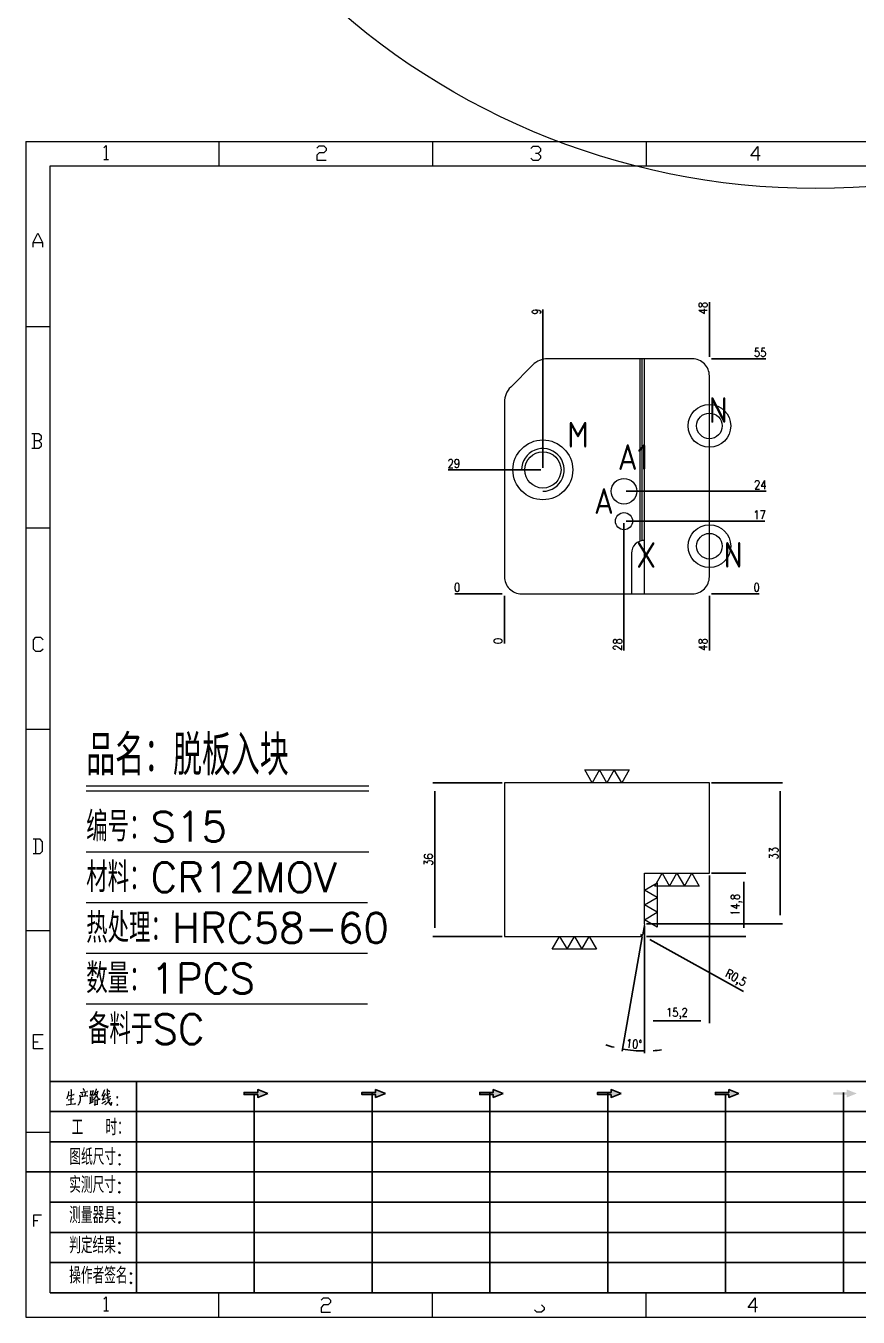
# Model space of a CAD drawing. Header units: millimetres. Extents: x 88508 to 142116, y -5268 to 20283.
# Drawn here: x 105254.1 to 105449, y 3909.3 to 4211.6 of the extents above; entities that cross this region are included whole.
import ezdxf
from ezdxf.enums import TextEntityAlignment as Align

# ---------------------------------------------------------------- set-up
doc = ezdxf.new("R2010")
doc.units = ezdxf.units.MM
doc.linetypes.add('HIDDEN', pattern=[0])
for name, color, linetype in [('DIM', 4, 'Continuous'), ('PS_P', 2, 'Continuous'), ('TEXT', 4, 'Continuous')]:
    doc.layers.add(name, color=color, linetype=linetype)
doc.styles.add('chinesef_fs', font='simplex.shx', dxfattribs={"bigfont": 'gbcbig.shx'})
doc.styles.add('gbenor', font='gbenor.shx', dxfattribs={"bigfont": 'gbcbig.shx'})
doc.styles.add('GBENOR_', font='gbenor.shx', dxfattribs={"bigfont": 'gbcbig'})
doc.styles.get("Standard").update_dxf_attribs({"font": 'txt.shx', "width": 0.85, "bigfont": 'ctxt.shx'})
doc.styles.add('TXT', font='txt.shx', dxfattribs={"width": 0.8, "bigfont": 'ctxt.shx'})
doc.dimstyles.new('T-2-WX', dxfattribs={"dimtxt": 2, "dimasz": 2, "dimexe": 0.5, "dimexo": 0.5, "dimgap": 0.5, "dimtad": 1, "dimtxsty": 'Standard', "dimblk": 'OPEN30', "dimcen": 0, "dimazin": 3, "dimtfac": 1, "dimtmove": 0, "dimatfit": 3, "dimldrblk": 'OPEN30', "dimlwd": -1, "dimlwe": -1})

# ---------------------------------------------------------------- blocks, each defined once
blk = doc.blocks.new('U40')
for points in [[(351.8, 337.7), (351.8, 333.2), (367, 339.3), (351.8, 345.3), (351.8, 340.8), (331.2, 340.8), (331.2, 337.7)], [(545.7, 339.3), (530.6, 345.3), (530.6, 340.8), (509.9, 340.8), (509.9, 337.7), (530.6, 337.7), (530.6, 333.2)], [(724.5, 339.3), (709.3, 345.3), (709.3, 340.8), (688.7, 340.8), (688.7, 337.7), (709.3, 337.7), (709.3, 333.2)], [(903.3, 339.3), (888.1, 345.3), (888.1, 340.8), (867.5, 340.8), (867.5, 337.7), (888.1, 337.7), (888.1, 333.2)], [(1082.1, 339.3), (1066.9, 345.3), (1066.9, 340.8), (1046.3, 340.8), (1046.3, 337.7), (1066.9, 337.7), (1066.9, 333.2)], [(1245.7, 337.7), (1245.7, 333.2), (1260.9, 339.3), (1245.7, 345.3), (1245.7, 340.8), (1225.1, 340.8), (1225.1, 337.7)]]:
    blk.add_hatch(color=3).paths.add_polyline_path(points)
at = {"color": 254, "lineweight": 18}
for p, q in [((0, 1783.5), (0, 0)), ((0, 1783.5), (2530.2, 1783.5)), ((941.1, 1783.5), (941.1, 1746.5)), ((37, 37), (37, 1746.5)), ((37, 1746.5), (2493.2, 1746.5)), ((0, 1502.7), (37, 1502.7)), ((0, 1197.2), (37, 1197.2)), ((0, 891.7), (37, 891.7)), ((0, 586.3), (37, 586.3)), ((0, 280.8), (37, 280.8)), ((37, 37), (2493.2, 37)), ((941.1, 0), (941.1, 37)), ((0, 0), (2530.2, 0))]:
    blk.add_line(p, q, dxfattribs=at)
at = {"color": 254, "linetype": 'Continuous', "lineweight": 18}
for p, q in [((293.1, 1783.5), (293.1, 1746.5)), ((617.1, 1783.5), (617.1, 1746.5)), ((293.1, 0), (293.1, 37)), ((617.1, 0), (617.1, 37))]:
    blk.add_line(p, q, dxfattribs=at)
for p, q in [((38, 357.6), (1598.2, 357.6)), ((38, 311.8), (1598.2, 311.8)), ((37.1, 266), (1598.2, 266)), ((0.1, 220.2), (1598.2, 220.2)), ((37.1, 174.4), (1598.2, 174.4)), ((37.1, 128.6), (1598.2, 128.6)), ((37.1, 82.8), (1598.2, 82.8))]:
    blk.add_line(p, q)
at = {"color": 254}
for p, q in [((167.8, 37), (167.8, 357.6)), ((346.7, 37), (346.7, 337.9)), ((525.5, 37), (525.5, 340.8)), ((704.3, 37), (704.3, 340.8)), ((883.1, 37), (883.1, 340.8)), ((1061.9, 37), (1061.9, 337.7)), ((1240.6, 37), (1240.6, 340.8)), ((1598.2, 37), (38, 37))]:
    blk.add_line(p, q, dxfattribs=at)
at = {"color": 92, "lineweight": 18}
for points in [[(118.3, 1773.7), (121.9, 1777.3), (121.9, 1755.8)], [(441.4, 1773.1), (445, 1776.7), (452.2, 1776.7), (455.8, 1773.1), (455.8, 1769.5), (452.2, 1765.9), (445, 1765.9), (441.4, 1762.3), (441.4, 1755.1), (455.8, 1755.1)], [(766.4, 1772.4), (770, 1776), (777.2, 1776), (780.8, 1772.4), (780.8, 1768.8), (777.2, 1765.2), (773.6, 1765.2)], [(777.2, 1765.2), (780.8, 1761.6), (780.8, 1758), (777.2, 1754.4), (770, 1754.4), (766.4, 1758)], [(1114.4, 1761.4), (1100, 1761.4), (1110.8, 1775.8), (1110.8, 1754.2)], [(118.3, 1755.8), (125.5, 1755.8)], [(11.1, 1622.8), (11.1, 1630), (18.3, 1644.4), (25.5, 1630), (25.5, 1622.8)], [(11.1, 1630), (25.5, 1630)], [(20, 1329), (23.6, 1332.6), (23.6, 1336.2), (20, 1339.8), (9.2, 1339.8)], [(12.8, 1339.8), (12.8, 1318.2)], [(9.2, 1318.2), (20, 1318.2), (23.6, 1321.8), (23.6, 1325.4), (20, 1329), (12.8, 1329)], [(26.1, 1013.2), (22.5, 1009.6), (15.3, 1009.6), (11.7, 1013.2), (11.7, 1027.6), (15.3, 1031.2), (22.5, 1031.2), (26.1, 1027.6)], [(11, 703.2), (21.8, 703.2), (25.4, 706.8), (25.4, 721.2), (21.8, 724.8), (11, 724.8)], [(14.6, 724.8), (14.6, 703.2)], [(26.1, 407), (11.7, 407), (11.7, 428.6), (26.1, 428.6)], [(11.7, 417.8), (18.9, 417.8)], [(12.3, 137.7), (12.3, 155), (23.8, 155)], [(12.3, 146.4), (18.1, 146.4)], [(118.3, 27.4), (121.9, 31), (121.9, 9.4)], [(447.9, 25.7), (451.5, 29.3), (458.7, 29.3), (462.3, 25.7), (462.3, 22.1), (458.7, 18.5), (451.5, 18.5), (447.9, 14.9), (447.9, 7.7), (462.3, 7.7)], [(1110.3, 14.9), (1095.9, 14.9), (1106.7, 29.3), (1106.7, 7.7)], [(118.3, 9.4), (125.5, 9.4)], [(782.7, 18.5), (786.3, 14.9), (786.3, 11.3), (782.7, 7.7), (775.5, 7.7), (771.9, 11.3)]]:
    blk.add_lwpolyline(points, dxfattribs=at)
at = {"color": 92, "lineweight": 0}
for points in [[(65, 342.2), (64.8, 341), (64.1, 337.9), (63.6, 335.7), (62.8, 333.5), (62.1, 331.4)], [(63.8, 335.9), (73.4, 337.5), (73.1, 337.7), (72.5, 337.3)], [(68.4, 345.9), (68.7, 344.4), (68.1, 322.9)], [(82.6, 335.1), (82.6, 331.8), (82.3, 329), (81.9, 326.8), (81.2, 324.9), (80.3, 323.1), (79.6, 321.9), (78.8, 320.9)], [(93.3, 335.5), (94.1, 335.7), (94.3, 335.5), (82.6, 334.3), (82.6, 335.1), (82.2, 336.9)], [(82.6, 340.8), (93.7, 342.2), (93.3, 342.4), (92.4, 342)], [(86.1, 336.1), (86, 337.5), (85.3, 339.8)], [(86.7, 346.7), (87.9, 344.6), (88.3, 343)], [(90.3, 341), (90.4, 339.6), (89.1, 335.3)], [(97.2, 334.3), (97.5, 333.5), (97.7, 324.7)], [(97.8, 344), (98.1, 342.6), (98.1, 340.8), (98.1, 337.9), (98.1, 336.3), (98.2, 337.7), (102.1, 338.3), (101.8, 338.3), (102.1, 343.6), (102.1, 343.2), (102.1, 342.8), (98.2, 342.2)], [(100.2, 337.9), (100.1, 325.9)], [(100.2, 332.6), (102.4, 333.1)], [(105.5, 341.2), (105.9, 341), (109.6, 341.8), (109.3, 342.6), (108.5, 339.6), (107.6, 337.3), (106.9, 335.9), (105.9, 334.3), (104.3, 332), (103.1, 330.4), (101.9, 329.4)], [(106.6, 346.5), (106.5, 345.2), (105.1, 341.2), (104.2, 338.9), (103.1, 336.3), (102.6, 335.5)], [(104.9, 339.1), (105.3, 338.7), (107, 335.7), (108.6, 333.3), (109.9, 331.2), (110.3, 330.8), (112.6, 330.8), (110.2, 331.2), (109, 332.6)], [(119.3, 344.8), (119.1, 343.8), (116.8, 338.5), (115.4, 335.5), (119.3, 336.3)], [(120.3, 339.4), (118.1, 333.5), (116.4, 330), (116.1, 329.8), (120.5, 331.4)], [(121.4, 332.2), (128.8, 335.1)], [(121.7, 336.7), (127.7, 339.6)], [(123.4, 346.5), (123.5, 345.4), (123.5, 340.8), (123.8, 337.3), (124, 335.3), (124.2, 333.1), (124.5, 331), (124.8, 329), (125.2, 327.4), (125.9, 325.7), (126.9, 323.9), (127.9, 322.7), (128.9, 321.7), (129.6, 321.3), (129.9, 326.1), (129.4, 321.5)], [(127.7, 341.6), (127.2, 342.4), (125.7, 344.2)], [(61.4, 322.3), (68.2, 322.9), (75.3, 323.7), (74.9, 323.9), (73.8, 323.5)], [(64.5, 329.6), (64.8, 329.6), (65.1, 329.6), (72.5, 331), (71.9, 331), (70.9, 330.8)], [(96.5, 323.9), (102.8, 327.2)], [(104.2, 330), (104.5, 329), (104.5, 321.1), (104.3, 322.1), (104.5, 322.7), (109.2, 323.1), (108.6, 323.1), (109, 329.2), (109, 330), (109.3, 329.4), (108.6, 329.4), (104.6, 328.8)], [(115.3, 324.3), (121.5, 328.2)], [(128.2, 332.4), (128.1, 331.6), (126.9, 329.6), (125.8, 328), (124.5, 326.3), (123, 324.7), (121.4, 323.3), (120.1, 322.3)]]:
    blk.add_lwpolyline(points, dxfattribs=at)
for points in [[(138.7, 332.4), (139.4, 333.5), (138.7, 334.5), (138, 333.5)], [(138.7, 320.9), (139.4, 321.9), (138.7, 322.9), (138, 321.9)]]:
    blk.add_lwpolyline(points, close=True, dxfattribs=at)
for points in [[(367, 339.3), (351.8, 345.3), (351.8, 340.8), (331.2, 340.8), (331.2, 337.7), (351.8, 337.7), (351.8, 333.2), (367, 339.3)], [(545.7, 339.3), (530.6, 345.3), (530.6, 340.8), (509.9, 340.8), (509.9, 337.7), (530.6, 337.7), (530.6, 333.2), (545.7, 339.3)], [(724.5, 339.3), (709.3, 345.3), (709.3, 340.8), (688.7, 340.8), (688.7, 337.7), (709.3, 337.7), (709.3, 333.2), (724.5, 339.3)], [(903.3, 339.3), (888.1, 345.3), (888.1, 340.8), (867.5, 340.8), (867.5, 337.7), (888.1, 337.7), (888.1, 333.2), (903.3, 339.3)], [(1082.1, 339.3), (1066.9, 345.3), (1066.9, 340.8), (1046.3, 340.8), (1046.3, 337.7), (1066.9, 337.7), (1066.9, 333.2), (1082.1, 339.3)]]:
    blk.add_lwpolyline(points)
at = {"color": 3, "style": 'chinesef_fs'}
for s, p in [('工  时：', (69.5, 275.7)), ('图纸尺寸:', (66.2, 230.9)), ('实测尺寸:', (65.9, 188.4)), ('测量器具:', (65.9, 142.6)), ('判定结果:', (65.9, 96.8)), ('操作者签名:', (65.9, 51))]:
    blk.add_text(s, height=24.57, dxfattribs=at).set_placement(p)
at = {"lineweight": 18, "style": 'GBENOR_'}
blk.add_attdef('文档路径', (2126, 386.9), '', height=17.8, dxfattribs=at)
at = {"lineweight": 20, "style": 'TXT'}
for tag, height, p in [('18-**-**', 16.3, (1866.6, 256.2)), ('客户名称', 16.1, (1741.1, 134, 0)), ('料厚:', 16.1, (1741.3, 93.2, 0))]:
    blk.add_attdef(tag, text='', height=height, dxfattribs=at).set_placement(p, align=Align.MIDDLE)
for tag, p, height in [('88888', (1850.9, 207.5), 14.9), ('材质:', (1691.2, 168, 0), 16.1), ('核准', (1869.4, 127.5, 0), 16.1), ('设计', (1868.8, 88.3, 0), 16.1), ('绘图', (1868.2, 49.1, 0), 16.1)]:
    blk.add_attdef(tag, p, '', height=height, dxfattribs=at)
for tag, p, height, width in [('3', (2234.7, 206.9), 15.8, 0.7), ('4', (2234.7, 167.4), 15.8, 0.7), ('核准日期', (2041.1, 124.2, 0), 16.1, 0.68), ('设计日期', (2041.1, 84.5, 0), 16.1, 0.68), ('1', (2251.9, 85.9), 14.6, 0.7), ('绘图日期', (2040.9, 46.4, 0), 16.1, 0.68), ('2', (2235, 49.2), 14.6, 0.7)]:
    blk.add_attdef(tag, p, '', height=height, dxfattribs=dict(at, width=width))
blk = doc.blocks.new('*D9152')
at = {"layer": 'Defpoints', "color": 0}
for p in [(105366.19, 4078.63), (105414.19, 4078.63), (105424.19, 4078.63)]:
    blk.add_point(p, dxfattribs=at)
at = {"layer": 'DIM', "color": 0}
blk.add_line((105414.69, 4078.63), (105425.82, 4078.63), dxfattribs=at)
at = {"layer": 'DIM', "color": 0, "lineweight": 5, "insert": (105425.26, 4080.13), "char_height": 2, "attachment_point": 5}
blk.add_mtext('0', dxfattribs=at)
blk = doc.blocks.new('_Open30')
blk = doc.blocks.new('*D9153')
at = {"layer": 'Defpoints', "color": 0}
for p in [(105394.19, 4095.63), (105424.19, 4095.63), (105366.19, 4078.63)]:
    blk.add_point(p, dxfattribs=at)
at = {"layer": 'DIM', "color": 0}
for p, q in [((105394.69, 4095.63), (105416.19, 4095.63)), ((105416.19, 4095.63), (105420.19, 4095.63)), ((105420.19, 4095.63), (105427.2, 4095.63))]:
    blk.add_line(p, q, dxfattribs=at)
at = {"layer": 'DIM', "color": 0, "lineweight": 5, "insert": (105425.94, 4097.13), "char_height": 2, "attachment_point": 5}
blk.add_mtext('17', dxfattribs=at)
blk = doc.blocks.new('*D9154')
at = {"layer": 'Defpoints', "color": 0}
for p in [(105394.19, 4102.63), (105424.19, 4102.63), (105366.19, 4078.63)]:
    blk.add_point(p, dxfattribs=at)
at = {"layer": 'DIM', "color": 0}
for p, q in [((105394.69, 4102.63), (105416.19, 4102.63)), ((105416.19, 4102.63), (105420.19, 4102.63)), ((105420.19, 4102.63), (105427.52, 4102.63))]:
    blk.add_line(p, q, dxfattribs=at)
at = {"layer": 'DIM', "color": 0, "lineweight": 5, "insert": (105426.11, 4104.13), "char_height": 2, "attachment_point": 5}
blk.add_mtext('24', dxfattribs=at)
blk = doc.blocks.new('*D9155')
at = {"layer": 'Defpoints', "color": 0}
for p in [(105414.19, 4133.63), (105424.19, 4133.63), (105366.19, 4078.63)]:
    blk.add_point(p, dxfattribs=at)
at = {"layer": 'DIM', "color": 0}
for p, q in [((105414.69, 4133.63), (105418.19, 4133.63)), ((105418.19, 4133.63), (105420.19, 4133.63)), ((105420.19, 4133.63), (105427.44, 4133.63))]:
    blk.add_line(p, q, dxfattribs=at)
at = {"layer": 'DIM', "color": 0, "lineweight": 5, "insert": (105426.07, 4135.13), "char_height": 2, "attachment_point": 5}
blk.add_mtext('55', dxfattribs=at)
blk = doc.blocks.new('*D9156')
at = {"layer": 'Defpoints', "color": 0}
for p in [(105356.19, 4078.63), (105366.19, 4078.63), (105366.19, 4078.63)]:
    blk.add_point(p, dxfattribs=at)
at = {"layer": 'DIM', "color": 0}
blk.add_line((105365.69, 4078.63), (105354.56, 4078.63), dxfattribs=at)
at = {"layer": 'DIM', "color": 0, "lineweight": 5, "insert": (105355.12, 4080.13), "char_height": 2, "attachment_point": 5}
blk.add_mtext('0', dxfattribs=at)
blk = doc.blocks.new('*D9157')
at = {"layer": 'Defpoints', "color": 0}
for p in [(105356.19, 4107.63), (105375.19, 4107.63), (105366.19, 4078.63)]:
    blk.add_point(p, dxfattribs=at)
at = {"layer": 'DIM', "color": 0}
for p, q in [((105360.19, 4107.63), (105353.02, 4107.63)), ((105364.19, 4107.63), (105360.19, 4107.63)), ((105374.69, 4107.63), (105364.19, 4107.63))]:
    blk.add_line(p, q, dxfattribs=at)
at = {"layer": 'DIM', "color": 0, "lineweight": 5, "insert": (105354.35, 4109.13), "char_height": 2, "attachment_point": 5}
blk.add_mtext('29', dxfattribs=at)
blk = doc.blocks.new('*D9158')
at = {"layer": 'Defpoints', "color": 0}
for p in [(105366.19, 4078.63), (105414.19, 4078.63), (105414.19, 4068.63)]:
    blk.add_point(p, dxfattribs=at)
at = {"layer": 'DIM', "color": 0}
for p, q in [((105414.19, 4078.13), (105414.19, 4074.63)), ((105414.19, 4074.63), (105414.19, 4072.63)), ((105414.19, 4072.63), (105414.19, 4065.38))]:
    blk.add_line(p, q, dxfattribs=at)
at = {"layer": 'DIM', "color": 0, "lineweight": 5, "insert": (105412.69, 4066.75), "char_height": 2, "attachment_point": 5, "rotation": 90}
blk.add_mtext('48', dxfattribs=at)
blk = doc.blocks.new('*D9159')
at = {"layer": 'Defpoints', "color": 0}
for p in [(105394.19, 4095.63), (105366.19, 4078.63), (105394.19, 4068.63)]:
    blk.add_point(p, dxfattribs=at)
at = {"layer": 'DIM', "color": 0}
for p, q in [((105394.19, 4095.13), (105394.19, 4076.63)), ((105394.19, 4076.63), (105394.19, 4072.63)), ((105394.19, 4072.63), (105394.19, 4065.38))]:
    blk.add_line(p, q, dxfattribs=at)
at = {"layer": 'DIM', "color": 0, "lineweight": 5, "insert": (105392.69, 4066.75), "char_height": 2, "attachment_point": 5, "rotation": 90}
blk.add_mtext('28', dxfattribs=at)
blk = doc.blocks.new('*D9160')
at = {"layer": 'Defpoints', "color": 0}
for p in [(105366.19, 4078.63), (105366.19, 4078.63), (105366.19, 4068.63)]:
    blk.add_point(p, dxfattribs=at)
at = {"layer": 'DIM', "color": 0}
blk.add_line((105366.19, 4078.13), (105366.19, 4067), dxfattribs=at)
at = {"layer": 'DIM', "color": 0, "lineweight": 5, "insert": (105364.69, 4067.56), "char_height": 2, "attachment_point": 5, "rotation": 90}
blk.add_mtext('0', dxfattribs=at)
blk = doc.blocks.new('*D9161')
at = {"layer": 'Defpoints', "color": 0}
for p in [(105414.19, 4143.63), (105414.19, 4133.63), (105366.19, 4078.63)]:
    blk.add_point(p, dxfattribs=at)
at = {"layer": 'DIM', "color": 0}
for p, q in [((105414.19, 4139.63), (105414.19, 4146.88)), ((105414.19, 4137.63), (105414.19, 4139.63)), ((105414.19, 4134.13), (105414.19, 4137.63))]:
    blk.add_line(p, q, dxfattribs=at)
at = {"layer": 'DIM', "color": 0, "lineweight": 5, "insert": (105412.69, 4145.51), "char_height": 2, "attachment_point": 5, "rotation": 90}
blk.add_mtext('48', dxfattribs=at)
blk = doc.blocks.new('*D9162')
at = {"layer": 'Defpoints', "color": 0}
for p in [(105375.19, 4143.63), (105375.19, 4107.63), (105366.19, 4078.63)]:
    blk.add_point(p, dxfattribs=at)
at = {"layer": 'DIM', "color": 0}
for p, q in [((105375.19, 4139.63), (105375.19, 4145.18)), ((105375.19, 4135.63), (105375.19, 4139.63)), ((105375.19, 4108.13), (105375.19, 4135.63))]:
    blk.add_line(p, q, dxfattribs=at)
at = {"layer": 'DIM', "color": 0, "lineweight": 5, "insert": (105373.69, 4144.66), "char_height": 2, "attachment_point": 5, "rotation": 90}
blk.add_mtext('9', dxfattribs=at)
blk = doc.blocks.new('*D9174')
at = {"layer": 'Defpoints', "color": 0}
for p in [(105349.9, 4034.41), (105366.19, 4034.41), (105366.19, 3998.41)]:
    blk.add_point(p, dxfattribs=at)
at = {"layer": 'DIM', "color": 0}
for p, q in [((105365.69, 4034.41), (105349.4, 4034.41)), ((105349.9, 4000.41), (105349.9, 4032.41)), ((105365.69, 3998.41), (105349.4, 3998.41))]:
    blk.add_line(p, q, dxfattribs=at)
at = {"layer": 'DIM', "color": 0, "lineweight": 5, "insert": (105348.4, 4016.41), "char_height": 2, "attachment_point": 5, "rotation": 90}
blk.add_mtext('36', dxfattribs=at)
blk = doc.blocks.new('*D9175')
at = {"layer": 'Defpoints', "color": 0}
for p in [(105414.19, 4013.21), (105422.24, 4013.21), (105398.99, 3998.41)]:
    blk.add_point(p, dxfattribs=at)
at = {"layer": 'DIM', "color": 0}
for p, q in [((105414.69, 4013.21), (105422.74, 4013.21)), ((105422.24, 4000.41), (105422.24, 4011.21)), ((105399.49, 3998.41), (105422.74, 3998.41))]:
    blk.add_line(p, q, dxfattribs=at)
at = {"layer": 'DIM', "color": 0, "lineweight": 5, "insert": (105420.55, 4005.81), "char_height": 2, "attachment_point": 5, "rotation": 90}
blk.add_mtext('14,8', dxfattribs=at)
blk = doc.blocks.new('*D9176')
at = {"layer": 'Defpoints', "color": 0}
for p in [(105414.19, 4013.21), (105398.99, 3998.41), (105414.19, 3978.65)]:
    blk.add_point(p, dxfattribs=at)
at = {"layer": 'DIM', "color": 0}
for p, q in [((105414.19, 4012.71), (105414.19, 3978.15)), ((105398.99, 3997.91), (105398.99, 3978.15)), ((105400.99, 3978.65), (105412.19, 3978.65))]:
    blk.add_line(p, q, dxfattribs=at)
at = {"layer": 'DIM', "color": 0, "lineweight": 5, "insert": (105406.59, 3980.34), "char_height": 2, "attachment_point": 5}
blk.add_mtext('15,2', dxfattribs=at)
blk = doc.blocks.new('*D9945')
at = {"layer": 'Defpoints', "color": 0}
for p in [(105398.04, 3998.91), (105398.48, 3998.66)]:
    blk.add_point(p, dxfattribs=at)
at = {"layer": 'DIM', "color": 0}
for p, q in [((105398.04, 3998.91), (105398.48, 3998.66)), ((105400.23, 3997.69), (105422.17, 3985.53))]:
    blk.add_line(p, q, dxfattribs=at)
at = {"layer": 'DIM', "color": 0, "lineweight": 5, "insert": (105420.29, 3988.5), "char_height": 2, "attachment_point": 5, "rotation": 330.9978}
blk.add_mtext('R0,5', dxfattribs=at)
blk = doc.blocks.new('*D9946')
at = {"layer": 'Defpoints', "color": 0}
for p in [(105398.99, 4013.21), (105398.99, 4001.41), (105398.99, 4001.41), (105398.53, 3998.82), (105395.53, 3971.81)]:
    blk.add_point(p, dxfattribs=at)
at = {"layer": 'DIM', "color": 0}
for p, q in [((105398.99, 4000.91), (105398.99, 3971.11)), ((105398.45, 3998.33), (105393.73, 3971.57))]:
    blk.add_line(p, q, dxfattribs=at)
for start, end in [(252.3075, 256.1537), (260, 270), (273.8463, 277.6925)]:
    blk.add_arc((105398.99, 4001.41), 29.8, start, end, dxfattribs=at)
at = {"layer": 'DIM', "color": 0, "lineweight": 5, "insert": (105396.53, 3973.26), "char_height": 2, "attachment_point": 5, "rotation": 355}
blk.add_mtext('10%%d', dxfattribs=at)
blk = doc.blocks.new('*D9947')
at = {"layer": 'Defpoints', "color": 0}
for p in [(105414.19, 4034.41), (105430.79, 4034.41), (105398.99, 4001.41)]:
    blk.add_point(p, dxfattribs=at)
at = {"layer": 'DIM', "color": 0}
for p, q in [((105414.69, 4034.41), (105431.29, 4034.41)), ((105430.79, 4003.41), (105430.79, 4032.41)), ((105399.49, 4001.41), (105431.29, 4001.41))]:
    blk.add_line(p, q, dxfattribs=at)
at = {"layer": 'DIM', "color": 0, "lineweight": 5, "insert": (105429.29, 4017.91), "char_height": 2, "attachment_point": 5, "rotation": 90}
blk.add_mtext('33', dxfattribs=at)

msp = doc.modelspace()

# ---------------------------------------------------------------- linework, layer by layer
at = {"layer": 'DIM', "color": 4, "linetype": 'Continuous', "lineweight": 5}
for p, q in [((105268.263, 4033.712), (105334.455, 4033.712)), ((105268.263, 4032.493), (105334.455, 4032.493)), ((105268.263, 4018.202), (105334.455, 4018.202)), ((105268.263, 4006.352), (105334.167, 4006.352)), ((105268.263, 3994.501), (105334.167, 3994.501)), ((105268.263, 3982.651), (105334.167, 3982.651))]:
    msp.add_line(p, q, dxfattribs=at)
at = {"layer": 'DIM', "color": 7, "lineweight": 5}
msp.add_line((105395.928, 3998.406), (105395.928, 3998.406), dxfattribs=at)
at = {"layer": 'DIM', "color": 4, "lineweight": 5}
for points in [[(105395.386, 4037.406), (105393.654, 4034.406), (105391.922, 4037.406), (105390.19, 4034.406), (105388.458, 4037.406), (105386.726, 4034.406), (105384.994, 4037.406), (105395.386, 4037.406)], [(105401.394, 4010.206), (105403.126, 4013.206), (105404.858, 4010.206), (105406.59, 4013.206), (105408.322, 4010.206), (105410.054, 4013.206), (105411.786, 4010.206), (105401.394, 4010.206)], [(105401.99, 4000.61), (105398.99, 4002.342), (105401.99, 4004.074), (105398.99, 4005.806), (105401.99, 4007.538), (105398.99, 4009.27), (105401.99, 4011.002), (105401.99, 4000.61)], [(105377.394, 3995.406), (105379.126, 3998.406), (105380.858, 3995.406), (105382.59, 3998.406), (105384.322, 3995.406), (105386.054, 3998.406), (105387.786, 3995.406), (105377.394, 3995.406)]]:
    msp.add_lwpolyline(points, close=True, dxfattribs=at)
at = {"layer": 'PS_P', "linetype": 'HIDDEN', "lineweight": 5, "ltscale": 2}
for p, q in [((105397.96, 4091.077), (105397.96, 4133.631)), ((105398.46, 4091.077), (105398.46, 4133.631))]:
    msp.add_line(p, q, dxfattribs=at)
at = {"layer": 'PS_P', "linetype": 'HIDDEN', "lineweight": 5, "ltscale": 20}
msp.add_line((105398.99, 4078.631), (105398.99, 4133.631), dxfattribs=at)
at = {"layer": 'PS_P', "linetype": 'Continuous', "lineweight": 5}
msp.add_lwpolyline([(105366.19, 4123.489), (105366.19, 4082.631, 0.4142136), (105370.19, 4078.631), (105410.19, 4078.631, 0.4142136), (105414.19, 4082.631), (105414.19, 4129.631, 0.4142136), (105410.19, 4133.631), (105376.332, 4133.631, 0.1989124), (105372.797, 4132.166), (105367.655, 4127.024, 0.1989124)], format="xyb", close=True, dxfattribs=at)
at = {"layer": 'PS_P', "lineweight": 5}
for points in [[(105375.19, 4102.631, 2.4142136), (105370.19, 4107.631)], [(105398.99, 4001.406), (105398.534, 3998.819, -0.3639702), (105398.041, 3998.406)]]:
    msp.add_lwpolyline(points, format="xyb", dxfattribs=at)
at = {"layer": 'PS_P', "linetype": 'HIDDEN', "lineweight": 5, "ltscale": 20}
msp.add_lwpolyline([(105398.99, 4078.631), (105398.99, 4091.113, 0.4203053), (105395.928, 4088.113), (105395.928, 4078.631)], format="xyb", close=True, dxfattribs=at)
at = {"layer": 'PS_P', "linetype": 'Continuous', "lineweight": 5}
msp.add_lwpolyline([(105398.99, 4001.406), (105398.99, 4013.206), (105414.19, 4013.206), (105414.19, 4034.406), (105366.19, 4034.406), (105366.19, 3998.406), (105398.041, 3998.406)], dxfattribs=at)
at = {"layer": 'PS_P', "color": 8, "lineweight": 5}
msp.add_circle((105439.062, 4343.673), 170.178, dxfattribs=at)
at = {"layer": 'PS_P', "color": 6, "linetype": 'Continuous', "lineweight": 5}
for centre, radius in [((105414.19, 4117.924), 5), ((105414.19, 4117.924), 3), ((105414.19, 4089.771), 5), ((105414.19, 4089.771), 3)]:
    msp.add_circle(centre, radius, dxfattribs=at)
at = {"layer": 'PS_P', "color": 6, "lineweight": 5}
for centre in [(105414.19, 4117.924), (105414.19, 4089.771)]:
    msp.add_circle(centre, 3, dxfattribs=at)
at = {"layer": 'PS_P', "linetype": 'HIDDEN', "lineweight": 5, "ltscale": 5}
msp.add_circle((105375.19, 4107.631), 7, dxfattribs=at)
at = {"layer": 'PS_P', "lineweight": 5}
msp.add_circle((105375.19, 4107.631), 4.25, dxfattribs=at)
at = {"layer": 'PS_P', "color": 1, "lineweight": 5}
for centre, radius in [((105394.19, 4102.631), 3), ((105394.19, 4095.631), 2)]:
    msp.add_circle(centre, radius, dxfattribs=at)

# ---------------------------------------------------------------- block references
at = {"lineweight": 5, "ltscale": 3, "xscale": 0.1543228231708604, "yscale": 0.1543228231690336, "zscale": 0.1543228231693139}
msp.add_blockref('U40', (105254.12, 3909.301), dxfattribs=at)

# ---------------------------------------------------------------- texts
at = {"layer": 'DIM', "color": 3, "linetype": 'Continuous', "lineweight": 5, "style": 'chinesef_fs'}
for s, height, p in [('品名：脱板入块', 9.4107, (105268.263, 4036.152)), ('编号：S15', 6.9709, (105268.263, 4020.642)), ('材料：CR12MOV', 6.9709, (105268.263, 4008.792)), ('热处理：HRC58-60', 6.97089, (105268.263, 3996.941)), ('数量：1PCS', 6.9709, (105268.263, 3985.091)), ('备料于SC', 6.9709, (105268.687, 3973.24))]:
    msp.add_text(s, height=height, dxfattribs=at).set_placement(p)
at = {"layer": 'TEXT', "color": 6, "lineweight": 5, "style": 'gbenor'}
for p in [(105416.267, 4121.619), (105419.755, 4087.726)]:
    msp.add_text('N', height=6, dxfattribs=at).set_placement(p, align=Align.MIDDLE_CENTER)
at = {"layer": 'TEXT', "color": 7, "lineweight": 5, "style": 'gbenor'}
for s, p in [('M', (105383.428, 4115.869)), ('A1', (105396.332, 4110.624)), ('A', (105389.488, 4100.333)), ('X', (105399.384, 4087.697))]:
    msp.add_text(s, height=6, dxfattribs=at).set_placement(p, align=Align.MIDDLE_CENTER)

# ---------------------------------------------------------------- dimensions: what is measured, and where the dimension line sits
at = {"layer": 'DIM', "color": 7, "lineweight": 5}
for feature_location, offset, dtype, origin, picture, middle in [((105414.19, 4133.631), (0, 10), 1, (105366.19, 4078.631), '*D9161', (105412.69, 4145.507)), ((105375.19, 4107.631), (0, 36), 1, (105366.19, 4078.631), '*D9162', (105373.69, 4144.657)), ((105414.19, 4133.631), (10, 0), 0, (105366.19, 4078.631), '*D9155', (105426.066, 4135.131)), ((105375.19, 4107.631), (-19, 0), 0, (105366.19, 4078.631), '*D9157', (105354.354, 4109.131)), ((105394.19, 4102.631), (30, 0), 0, (105366.19, 4078.631), '*D9154', (105426.107, 4104.131)), ((105394.19, 4095.631), (30, 0), 0, (105366.19, 4078.631), '*D9153', (105425.945, 4097.131)), ((105394.19, 4095.631), (0, -27), 1, (105366.19, 4078.631), '*D9159', (105392.69, 4066.755)), ((105366.190037493, 4078.630916028), (-10, 0), 0, (105366.190037493, 4078.630916028), '*D9156', (105355.123370826, 4080.130916028)), ((105414.190037513, 4078.630916028), (10, 0), 0, (105366.190037493, 4078.630916028), '*D9152', (105425.256704179, 4080.130916028)), ((105366.190037493, 4078.630916028), (0, -10), 1, (105366.190037493, 4078.630916028), '*D9160', (105364.690037493, 4067.564249362)), ((105414.19, 4078.631), (0, -10), 1, (105366.19, 4078.631), '*D9158', (105412.69, 4066.755))]:
    dim = msp.add_ordinate_dim(feature_location=feature_location, offset=offset, dtype=dtype, origin=origin, dimstyle='T-2-WX', dxfattribs=at)
    dim.commit()
    dim.dimension.update_dxf_attribs({"geometry": picture, "text_midpoint": middle})
for base, p1, p2, picture, middle in [((105349.898, 4034.406), (105366.19, 3998.406), (105366.19, 4034.406), '*D9174', (105348.398, 4016.406)), ((105430.791, 4034.406), (105398.99, 4001.406), (105414.19, 4034.406), '*D9947', (105429.291, 4017.906)), ((105422.241, 4013.206), (105398.99, 3998.406), (105414.19, 4013.206), '*D9175', (105420.55, 4005.806))]:
    dim = msp.add_linear_dim(base=base, p1=p1, p2=p2, angle=90, dimstyle='T-2-WX', dxfattribs=at)
    dim.commit()
    dim.dimension.update_dxf_attribs({"geometry": picture, "text_midpoint": middle})
dim = msp.add_angular_dim_2l(base=(105395.531, 3971.809), line1=((105398.99, 4001.406), (105398.534, 3998.819)), line2=((105398.99, 4001.406), (105398.99, 4013.206)), dimstyle='T-2-WX', dxfattribs=at)
dim.commit()
dim.dimension.update_dxf_attribs({"geometry": '*D9946', "text_midpoint": (105396.528, 3973.263)})
dim = msp.add_linear_dim(base=(105414.19, 3978.652), p1=(105398.99, 3998.406), p2=(105414.19, 4013.206), dimstyle='T-2-WX', dxfattribs=at)
dim.commit()
dim.dimension.update_dxf_attribs({"geometry": '*D9176', "text_midpoint": (105406.59, 3980.343)})
dim = msp.add_radius_dim(center=(105398.041, 3998.906), mpoint=(105398.479, 3998.664), dimstyle='T-2-WX', dxfattribs=at)
dim.commit()
dim.dimension.update_dxf_attribs({"geometry": '*D9945', "text_midpoint": (105419.472, 3987.026), "dimtype": 164})

doc.saveas('drawing.dxf')
